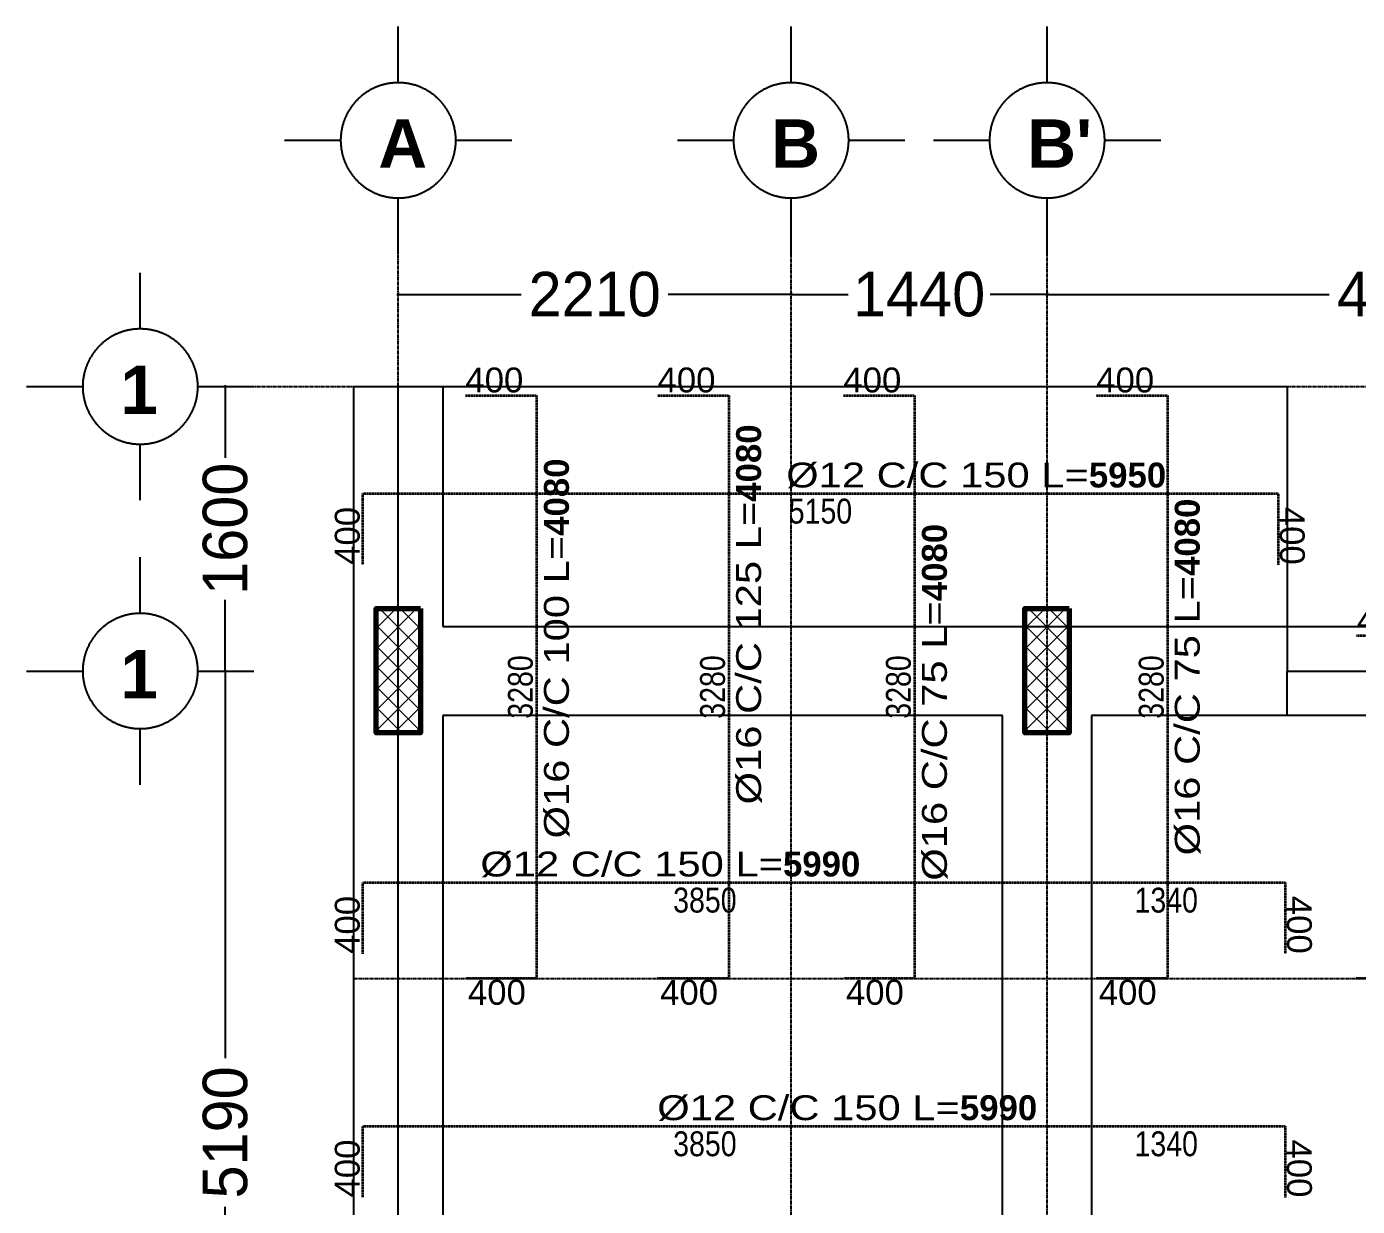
# Model space of a CAD drawing. Header units: millimetres. Extents: x 2103 to 24010, y 2231 to 32064.
# Drawn here: x 2103 to 9589, y 25429 to 32064 of the extents above; entities that cross this region are included whole.
import ezdxf
from ezdxf.enums import TextEntityAlignment as Align

# ---------------------------------------------------------------- set-up
doc = ezdxf.new("R2010")
doc.units = ezdxf.units.MM
for name, pattern in [('CENTER', [2, 1.25, -0.25, 0.25, -0.25]), ('CENTERX2', [4, 2.5, -0.5, 0.5, -0.5]), ('HIDDEN', [0.375, 0.25, -0.125])]:
    doc.linetypes.add(name, pattern=pattern)
for name, color, linetype, lineweight in [('A- Hatch', 8, 'Continuous', 0), ('A-Axis', 250, 'CENTER', 13), ('BAR N', 104, 'HIDDEN', 35), ('DIM2', 8, 'Continuous', 0), ('Structural - Bearing_Pen_No__1', 7, 'Continuous', 13)]:
    doc.layers.add(name, color=color, linetype=linetype, lineweight=lineweight)
for name, color, linetype in [('AXIS', 252, 'CENTER'), ('ConcreteEdges', 3, 'Continuous'), ('DIM', 1, 'Continuous'), ('GRIDLINES', 9, 'Continuous'), ('TEXT', 2, 'Continuous'), ('TREES', 3, 'Continuous')]:
    doc.layers.add(name, color=color, linetype=linetype)
doc.styles.add('GENERATED_STYLE_1', font='')
doc.styles.add('style5', font='')
doc.styles.add('yonas', font='')
doc.styles.get('GENERATED_STYLE_1').set_extended_font_data('Arial', bold=True)
doc.styles.get('style5').set_extended_font_data('Tempus Sans ITC')
doc.styles.get('yonas').set_extended_font_data('Tw Cen MT')
doc.dimstyles.new('detail 20', dxfattribs={"dimtxt": 200, "dimasz": 3, "dimexe": 7, "dimexo": 7, "dimgap": 5, "dimtad": 0, "dimtoh": 1, "dimdec": 0, "dimzin": 0, "dimdsep": 46, "dimtxsty": 'yonas', "dimblk": 'ARCHTICK', "dimcen": 0.03, "dimdle": 7, "dimclrd": 13, "dimclrt": 1, "dimadec": 0, "dimazin": 0, "dimtfac": 1, "dimtdec": 0, "dimtofl": 0, "dimtmove": 0, "dimatfit": 3, "dimldrblk": 'ARCHTICK', "dimfxl": 10, "dimfxlon": 1, "dimtolj": 1, "dimtzin": 0, "dimarcsym": 1})
doc.dimstyles.new('DIM 25. Beam', dxfattribs={"dimtxt": 140, "dimasz": 75, "dimexe": 75, "dimexo": 20, "dimgap": 20, "dimtad": 1, "dimdec": 0, "dimrnd": 10, "dimzin": 0, "dimdsep": 46, "dimtxsty": 'style5', "dimblk": 'OBLIQUE', "dimcen": 0, "dimdle": 75, "dimse1": 1, "dimse2": 1, "dimsd1": 1, "dimsd2": 1, "dimclrd": 1, "dimclre": 1, "dimclrt": 2, "dimadec": 0, "dimazin": 0, "dimtfac": 1, "dimtdec": 0, "dimtix": 1, "dimtmove": 2, "dimatfit": 2, "dimldrblk": 'OPEN', "dimfxl": 75, "dimtolj": 1, "dimtzin": 0, "dimarcsym": 0})

# ---------------------------------------------------------------- blocks, each defined once
blk = doc.blocks.new('_ArchTick')
at = {"color": 0, "linetype": 'ByBlock', "const_width": 0.15}
blk.add_lwpolyline([(-0.5, -0.5), (0.5, 0.5)], dxfattribs=at)
blk = doc.blocks.new('*D490')
at = {"layer": 'Defpoints', "color": 0}
for p in [(4193.3, 30708.2), (6403.3, 30708.2), (6403.3, 30558.2)]:
    blk.add_point(p, dxfattribs=at)
at = {"layer": 'DIM2', "color": 7, "lineweight": -2, "ltscale": 10}
for p, q in [((4186.3, 30558.2), (4884.7, 30558.2)), ((6410.3, 30558.2), (5711.9, 30558.2))]:
    blk.add_line(p, q, dxfattribs=at)
at = {"layer": 'DIM2', "color": 0, "lineweight": -2, "ltscale": 10}
for p, q in [((4193.3, 30568.2), (4193.3, 30551.2)), ((6403.3, 30568.2), (6403.3, 30551.2))]:
    blk.add_line(p, q, dxfattribs=at)
at = {"layer": 'DIM2', "color": 7, "lineweight": -2, "xscale": 3, "yscale": 3, "zscale": 3, "rotation": 180}
blk.add_blockref('_ArchTick', (4193.3, 30558.2), dxfattribs=at)
at = {"layer": 'DIM2', "color": 7, "lineweight": -2, "xscale": 3, "yscale": 3, "zscale": 3}
blk.add_blockref('_ArchTick', (6403.3, 30558.2), dxfattribs=at)
at = {"layer": 'DIM2', "color": 7, "lineweight": 25, "insert": (5298.3, 30558.2), "char_height": 250, "attachment_point": 5, "style": 'yonas'}
blk.add_mtext('\\A1;2210', dxfattribs=at)
blk = doc.blocks.new('*D491')
at = {"layer": 'Defpoints', "color": 0}
for p in [(6403.3, 30708.2), (7843.3, 30708.2), (7843.3, 30558.2)]:
    blk.add_point(p, dxfattribs=at)
at = {"layer": 'DIM2', "color": 7, "lineweight": -2, "ltscale": 10}
for p, q in [((6396.3, 30558.2), (6724.5, 30558.2)), ((7850.3, 30558.2), (7522.1, 30558.2))]:
    blk.add_line(p, q, dxfattribs=at)
at = {"layer": 'DIM2', "color": 0, "lineweight": -2, "ltscale": 10}
for p, q in [((6403.3, 30568.2), (6403.3, 30551.2)), ((7843.3, 30568.2), (7843.3, 30551.2))]:
    blk.add_line(p, q, dxfattribs=at)
at = {"layer": 'DIM2', "color": 7, "lineweight": -2, "xscale": 3, "yscale": 3, "zscale": 3, "rotation": 180}
blk.add_blockref('_ArchTick', (6403.3, 30558.2), dxfattribs=at)
at = {"layer": 'DIM2', "color": 7, "lineweight": -2, "xscale": 3, "yscale": 3, "zscale": 3}
blk.add_blockref('_ArchTick', (7843.3, 30558.2), dxfattribs=at)
at = {"layer": 'DIM2', "color": 7, "lineweight": 25, "insert": (7123.3, 30558.2), "char_height": 250, "attachment_point": 5, "style": 'yonas'}
blk.add_mtext('\\A1;1440', dxfattribs=at)
blk = doc.blocks.new('*D492')
at = {"layer": 'Defpoints', "color": 0}
for p in [(7843.3, 30708.2), (11848.3, 30708.2), (11848.3, 30558.2)]:
    blk.add_point(p, dxfattribs=at)
at = {"layer": 'DIM2', "color": 7, "lineweight": -2, "ltscale": 10}
for p, q in [((7836.3, 30558.2), (9430.6, 30558.2)), ((11855.3, 30558.2), (10261.1, 30558.2))]:
    blk.add_line(p, q, dxfattribs=at)
at = {"layer": 'DIM2', "color": 0, "lineweight": -2, "ltscale": 10}
for p, q in [((7843.3, 30568.2), (7843.3, 30551.2)), ((11848.3, 30568.2), (11848.3, 30551.2))]:
    blk.add_line(p, q, dxfattribs=at)
at = {"layer": 'DIM2', "color": 7, "lineweight": -2, "xscale": 3, "yscale": 3, "zscale": 3, "rotation": 180}
blk.add_blockref('_ArchTick', (7843.3, 30558.2), dxfattribs=at)
at = {"layer": 'DIM2', "color": 7, "lineweight": -2, "xscale": 3, "yscale": 3, "zscale": 3}
blk.add_blockref('_ArchTick', (11848.3, 30558.2), dxfattribs=at)
at = {"layer": 'DIM2', "color": 7, "lineweight": 25, "insert": (9845.8, 30558.2), "char_height": 250, "attachment_point": 5, "style": 'yonas'}
blk.add_mtext('\\A1;4005', dxfattribs=at)
blk = doc.blocks.new('A$C56383B53')
at = {"layer": 'AXIS', "linetype": 'CENTERX2', "ltscale": 300}
for p, q in [((9.94, 42.4), (9.94, 71.61)), ((-20.06, 12.4), (-49.26, 12.4)), ((69.15, 12.4), (39.94, 12.4)), ((9.94, -46.8), (9.94, -17.6))]:
    blk.add_line(p, q, dxfattribs=at)
blk.add_circle((9.94, 12.4), 30, dxfattribs=at)
at = {"layer": 'Structural - Bearing_Pen_No__1', "style": 'GENERATED_STYLE_1'}
blk.add_attdef('5', text='', height=25.2, dxfattribs=at).set_placement((0, -9.47), align=Align.BOTTOM_LEFT)
blk = doc.blocks.new('*D495')
at = {"layer": 'Defpoints', "color": 0}
for p in [(3141.9, 30039.9), (3141.9, 28439.9), (3220.5, 28439.9)]:
    blk.add_point(p, dxfattribs=at)
at = {"layer": 'DIM2', "color": 0, "lineweight": -2, "ltscale": 10}
for p, q in [((3210.5, 30039.9), (3227.5, 30039.9)), ((3210.5, 28439.9), (3227.5, 28439.9))]:
    blk.add_line(p, q, dxfattribs=at)
at = {"layer": 'DIM2', "color": 7, "lineweight": -2, "ltscale": 10}
for p, q in [((3220.5, 30046.9), (3220.5, 29638.7)), ((3220.5, 28432.9), (3220.5, 28841.1))]:
    blk.add_line(p, q, dxfattribs=at)
at = {"layer": 'DIM2', "color": 7, "lineweight": -2, "xscale": 3, "yscale": 3, "zscale": 3}
for p, rotation in [((3220.5, 30039.9), 90), ((3220.5, 28439.9), 270)]:
    blk.add_blockref('_ArchTick', p, dxfattribs=dict(at, rotation=rotation))
at = {"layer": 'DIM2', "color": 7, "lineweight": 25, "insert": (3220.5, 29239.9), "char_height": 250, "attachment_point": 5, "rotation": 90, "style": 'yonas'}
blk.add_mtext('\\A1;1600', dxfattribs=at)
blk = doc.blocks.new('*D496')
at = {"layer": 'Defpoints', "color": 0}
for p in [(3141.9, 28439.9), (3220.5, 23249.9), (3220.5, 23249.9)]:
    blk.add_point(p, dxfattribs=at)
at = {"layer": 'DIM2', "color": 7, "lineweight": -2, "ltscale": 10}
for p, q in [((3220.5, 28446.9), (3220.5, 26262.9)), ((3220.5, 23242.9), (3220.5, 25426.9))]:
    blk.add_line(p, q, dxfattribs=at)
at = {"layer": 'DIM2', "color": 0, "lineweight": -2, "ltscale": 10}
for p, q in [((3210.5, 28439.9), (3227.5, 28439.9)), ((3227.5, 23249.9), (3227.5, 23249.9))]:
    blk.add_line(p, q, dxfattribs=at)
at = {"layer": 'DIM2', "color": 7, "lineweight": -2, "xscale": 3, "yscale": 3, "zscale": 3}
for p, rotation in [((3220.5, 28439.9), 90), ((3220.5, 23249.9), 270)]:
    blk.add_blockref('_ArchTick', p, dxfattribs=dict(at, rotation=rotation))
at = {"layer": 'DIM2', "color": 7, "lineweight": 25, "insert": (3220.5, 25844.9), "char_height": 250, "attachment_point": 5, "rotation": 90, "style": 'yonas'}
blk.add_mtext('\\A1;5190', dxfattribs=at)
blk = doc.blocks.new('*D508')
at = {"layer": 'Defpoints', "color": 0}
for p in [(3993.3, 25879.2), (7843.3, 25879.2), (3993.3, 25690)]:
    blk.add_point(p, dxfattribs=at)
at = {"layer": 'TEXT', "color": 2, "insert": (5918.3, 25780), "char_height": 140, "attachment_point": 5, "style": 'style5'}
blk.add_mtext('\\A1;{\\fTechnic|b0|i0|c2|p2;3850}', dxfattribs=at)
blk = doc.blocks.new('_Oblique')
at = {"color": 0, "linetype": 'ByBlock', "lineweight": -2}
blk.add_line((-0.5, -0.5), (0.5, 0.5), dxfattribs=at)
blk = doc.blocks.new('_OPEN')
at = {"color": 0, "linetype": 'ByBlock'}
for p, q in [((-1, 0.167), (0, 0)), ((0, 0), (-1, -0.167)), ((0, 0), (-1, 0))]:
    blk.add_line(p, q, dxfattribs=at)
blk = doc.blocks.new('*D509')
at = {"layer": 'Defpoints', "color": 0}
for p in [(7843.3, 25879.2), (9183.3, 25879.2), (9183.3, 25690)]:
    blk.add_point(p, dxfattribs=at)
at = {"layer": 'TEXT', "color": 2, "insert": (8513.3, 25780), "char_height": 140, "attachment_point": 5, "style": 'style5'}
blk.add_mtext('\\A1;{\\fTechnic|b0|i0|c2|p2;1340}', dxfattribs=at)
blk = doc.blocks.new('*D510')
at = {"layer": 'Defpoints', "color": 0}
for p in [(3993.3, 25879.2), (3993.3, 25479.2), (3993.3, 25479.2)]:
    blk.add_point(p, dxfattribs=at)
at = {"layer": 'DIM', "color": 2, "insert": (3907.5, 25641.6), "char_height": 140, "attachment_point": 5, "rotation": 90, "style": 'style5'}
blk.add_mtext('\\A1;{\\fArial|b0|i0|c0|p34;400}', dxfattribs=at)
blk = doc.blocks.new('*D511')
at = {"layer": 'Defpoints', "color": 0}
for p in [(9183.3, 25879.2), (9187.3, 25478), (9342.6, 25479.2)]:
    blk.add_point(p, dxfattribs=at)
at = {"layer": 'DIM', "color": 2, "insert": (9261.1, 25642.3), "char_height": 140, "attachment_point": 5, "rotation": 270.45534, "style": 'style5'}
blk.add_mtext('\\A1;{\\fArial|b0|i0|c0|p34;400}', dxfattribs=at)
blk = doc.blocks.new('*D512')
at = {"layer": 'Defpoints', "color": 0}
for p in [(3593.3, 25879.2), (9583.3, 25892.9), (9583.3, 25892.9)]:
    blk.add_point(p, dxfattribs=at)
at = {"layer": 'TEXT', "color": 2, "insert": (6719, 25981.1), "char_height": 140, "attachment_point": 5, "style": 'style5'}
blk.add_mtext('\\A1;{\\fArial|b0|i0|c0|p34;\\W1.2;\\C1;%%C12 C/C 150 L=\\fArial|b1|i0|c0|p34;\\W1;5990}', dxfattribs=at)
blk = doc.blocks.new('*D513')
at = {"layer": 'Defpoints', "color": 0}
for p in [(3993.3, 29437.5), (9143.3, 29437.5), (3993.3, 29248.2)]:
    blk.add_point(p, dxfattribs=at)
at = {"layer": 'TEXT', "color": 2, "insert": (6568.3, 29338.2), "char_height": 140, "attachment_point": 5, "style": 'style5'}
blk.add_mtext('\\A1;{\\fTechnic|b0|i0|c2|p2;5150}', dxfattribs=at)
blk = doc.blocks.new('*D514')
at = {"layer": 'Defpoints', "color": 0}
for p in [(3993.3, 29437.5), (3993.3, 29037.5), (3993.3, 29037.5)]:
    blk.add_point(p, dxfattribs=at)
at = {"layer": 'DIM', "color": 2, "insert": (3907.5, 29199.9), "char_height": 140, "attachment_point": 5, "rotation": 90, "style": 'style5'}
blk.add_mtext('\\A1;{\\fArial|b0|i0|c0|p34;400}', dxfattribs=at)
blk = doc.blocks.new('*D515')
at = {"layer": 'Defpoints', "color": 0}
for p in [(9143.3, 29437.5), (9147.3, 29036.2), (9302.6, 29037.5)]:
    blk.add_point(p, dxfattribs=at)
at = {"layer": 'DIM', "color": 2, "insert": (9221.1, 29200.6), "char_height": 140, "attachment_point": 5, "rotation": 270.45534, "style": 'style5'}
blk.add_mtext('\\A1;{\\fArial|b0|i0|c0|p34;400}', dxfattribs=at)
blk = doc.blocks.new('*D516')
at = {"layer": 'Defpoints', "color": 0}
for p in [(3593.3, 29437.5), (9543.3, 29451.1), (9543.3, 29451.1)]:
    blk.add_point(p, dxfattribs=at)
at = {"layer": 'TEXT', "color": 2, "insert": (7444.4, 29539.4), "char_height": 140, "attachment_point": 5, "style": 'style5'}
blk.add_mtext('\\A1;{\\fArial|b0|i0|c0|p34;\\W1.2;\\C1;%%C12 C/C 150 L=\\fArial|b1|i0|c0|p34;\\W1;5950}', dxfattribs=at)
blk = doc.blocks.new('*D592')
at = {"layer": 'Defpoints', "color": 0}
for p in [(9581.6, 28639.9), (9986.6, 28639.9), (9581.6, 28389.9)]:
    blk.add_point(p, dxfattribs=at)
at = {"layer": 'DIM', "color": 2, "insert": (9749, 28725.7), "char_height": 140, "attachment_point": 5, "style": 'style5'}
blk.add_mtext('\\A1;{\\fArial|b0|i0|c0|p34;400}', dxfattribs=at)
blk = doc.blocks.new('*D595')
at = {"layer": 'Defpoints', "color": 0}
for p in [(8519.9, 29989.9), (8519.9, 26709.9), (8519.9, 26709.9)]:
    blk.add_point(p, dxfattribs=at)
at = {"layer": 'TEXT', "color": 2, "insert": (8429.9, 28349.9), "char_height": 140, "attachment_point": 5, "rotation": 90, "style": 'style5'}
blk.add_mtext('\\A1;{\\fTechnic|b0|i0|c2|p2;3280}', dxfattribs=at)
blk = doc.blocks.new('*D596')
at = {"layer": 'Defpoints', "color": 0}
for p in [(8119.9, 29989.9), (8119.9, 29989.9), (8519.9, 29989.9)]:
    blk.add_point(p, dxfattribs=at)
at = {"layer": 'DIM', "color": 2, "insert": (8282.3, 30075.7), "char_height": 140, "attachment_point": 5, "style": 'style5'}
blk.add_mtext('\\A1;{\\fArial|b0|i0|c0|p34;400}', dxfattribs=at)
blk = doc.blocks.new('*D597')
at = {"layer": 'Defpoints', "color": 0}
for p in [(8132.3, 26705.9), (8533.6, 26709.9), (8133.6, 26550.6)]:
    blk.add_point(p, dxfattribs=at)
at = {"layer": 'DIM', "color": 2, "insert": (8296.7, 26632), "char_height": 140, "attachment_point": 5, "rotation": 0.45534, "style": 'style5'}
blk.add_mtext('\\A1;{\\fArial|b0|i0|c0|p34;400}', dxfattribs=at)
blk = doc.blocks.new('*D598')
at = {"layer": 'Defpoints', "color": 0}
for p in [(8532.3, 30389.9), (8532.3, 26309.9), (8532.3, 26309.9)]:
    blk.add_point(p, dxfattribs=at)
at = {"layer": 'TEXT', "color": 2, "insert": (8634.3, 28406.1), "char_height": 140, "attachment_point": 5, "rotation": 90, "style": 'style5'}
blk.add_mtext('\\A1;{\\fArial|b0|i0|c0|p34;\\W1.2;\\C1;%%C16 C/C 75 L=\\fArial|b1|i0|c0|p34;\\W1;4080}', dxfattribs=at)
blk = doc.blocks.new('*D857')
at = {"layer": 'Defpoints', "color": 0}
for p in [(3993.3, 27249.6), (7843.3, 27249.6), (3993.3, 27060.4)]:
    blk.add_point(p, dxfattribs=at)
at = {"layer": 'TEXT', "color": 2, "insert": (5918.3, 27150.4), "char_height": 140, "attachment_point": 5, "style": 'style5'}
blk.add_mtext('\\A1;{\\fTechnic|b0|i0|c2|p2;3850}', dxfattribs=at)
blk = doc.blocks.new('*D858')
at = {"layer": 'Defpoints', "color": 0}
for p in [(7843.3, 27249.6), (9183.3, 27249.6), (9183.3, 27060.4)]:
    blk.add_point(p, dxfattribs=at)
at = {"layer": 'TEXT', "color": 2, "insert": (8513.3, 27150.4), "char_height": 140, "attachment_point": 5, "style": 'style5'}
blk.add_mtext('\\A1;{\\fTechnic|b0|i0|c2|p2;1340}', dxfattribs=at)
blk = doc.blocks.new('*D859')
at = {"layer": 'Defpoints', "color": 0}
for p in [(3993.3, 27249.6), (3993.3, 26849.6), (3993.3, 26849.6)]:
    blk.add_point(p, dxfattribs=at)
at = {"layer": 'DIM', "color": 2, "insert": (3907.5, 27012), "char_height": 140, "attachment_point": 5, "rotation": 90, "style": 'style5'}
blk.add_mtext('\\A1;{\\fArial|b0|i0|c0|p34;400}', dxfattribs=at)
blk = doc.blocks.new('*D860')
at = {"layer": 'Defpoints', "color": 0}
for p in [(9183.3, 27249.6), (9187.3, 26848.4), (9342.6, 26849.6)]:
    blk.add_point(p, dxfattribs=at)
at = {"layer": 'DIM', "color": 2, "insert": (9261.1, 27012.7), "char_height": 140, "attachment_point": 5, "rotation": 270.45534, "style": 'style5'}
blk.add_mtext('\\A1;{\\fArial|b0|i0|c0|p34;400}', dxfattribs=at)
blk = doc.blocks.new('*D861')
at = {"layer": 'Defpoints', "color": 0}
for p in [(3593.3, 27249.6), (9583.3, 27263.3), (9583.3, 27263.3)]:
    blk.add_point(p, dxfattribs=at)
at = {"layer": 'TEXT', "color": 2, "insert": (5723.9, 27351.6), "char_height": 140, "attachment_point": 5, "style": 'style5'}
blk.add_mtext('\\A1;{\\fArial|b0|i0|c0|p34;\\W1.2;\\C1;%%C12 C/C 150 L=\\fArial|b1|i0|c0|p34;\\W1;5990}', dxfattribs=at)
blk = doc.blocks.new('*D876')
at = {"layer": 'Defpoints', "color": 0}
for p in [(7097.7, 29989.9), (7097.7, 26709.9), (7097.7, 26709.9)]:
    blk.add_point(p, dxfattribs=at)
at = {"layer": 'TEXT', "color": 2, "insert": (7007.7, 28349.9), "char_height": 140, "attachment_point": 5, "rotation": 90, "style": 'style5'}
blk.add_mtext('\\A1;{\\fTechnic|b0|i0|c2|p2;3280}', dxfattribs=at)
blk = doc.blocks.new('*D877')
at = {"layer": 'Defpoints', "color": 0}
for p in [(6697.7, 29989.9), (6697.7, 29989.9), (7097.7, 29989.9)]:
    blk.add_point(p, dxfattribs=at)
at = {"layer": 'DIM', "color": 2, "insert": (6860.1, 30075.7), "char_height": 140, "attachment_point": 5, "style": 'style5'}
blk.add_mtext('\\A1;{\\fArial|b0|i0|c0|p34;400}', dxfattribs=at)
blk = doc.blocks.new('*D878')
at = {"layer": 'Defpoints', "color": 0}
for p in [(6710.1, 26705.9), (7111.4, 26709.9), (6711.4, 26550.6)]:
    blk.add_point(p, dxfattribs=at)
at = {"layer": 'DIM', "color": 2, "insert": (6874.5, 26632), "char_height": 140, "attachment_point": 5, "rotation": 0.45534, "style": 'style5'}
blk.add_mtext('\\A1;{\\fArial|b0|i0|c0|p34;400}', dxfattribs=at)
blk = doc.blocks.new('*D879')
at = {"layer": 'Defpoints', "color": 0}
for p in [(7110.1, 30389.9), (7110.1, 26309.9), (7110.1, 26309.9)]:
    blk.add_point(p, dxfattribs=at)
at = {"layer": 'TEXT', "color": 2, "insert": (7212.1, 28264), "char_height": 140, "attachment_point": 5, "rotation": 90, "style": 'style5'}
blk.add_mtext('\\A1;{\\fArial|b0|i0|c0|p34;\\W1.2;\\C1;%%C16 C/C 75 L=\\fArial|b1|i0|c0|p34;\\W1;4080}', dxfattribs=at)
blk = doc.blocks.new('*D884')
at = {"layer": 'Defpoints', "color": 0}
for p in [(4971.4, 29989.9), (4971.4, 26709.9), (4971.4, 26709.9)]:
    blk.add_point(p, dxfattribs=at)
at = {"layer": 'TEXT', "color": 2, "insert": (4881.4, 28349.9), "char_height": 140, "attachment_point": 5, "rotation": 90, "style": 'style5'}
blk.add_mtext('\\A1;{\\fTechnic|b0|i0|c2|p2;3280}', dxfattribs=at)
blk = doc.blocks.new('*D885')
at = {"layer": 'Defpoints', "color": 0}
for p in [(4571.4, 29989.9), (4571.4, 29989.9), (4971.4, 29989.9)]:
    blk.add_point(p, dxfattribs=at)
at = {"layer": 'DIM', "color": 2, "insert": (4733.9, 30075.7), "char_height": 140, "attachment_point": 5, "style": 'style5'}
blk.add_mtext('\\A1;{\\fArial|b0|i0|c0|p34;400}', dxfattribs=at)
blk = doc.blocks.new('*D886')
at = {"layer": 'Defpoints', "color": 0}
for p in [(4583.9, 26705.9), (4985.1, 26709.9), (4585.1, 26550.6)]:
    blk.add_point(p, dxfattribs=at)
at = {"layer": 'DIM', "color": 2, "insert": (4748.2, 26632), "char_height": 140, "attachment_point": 5, "rotation": 0.45534, "style": 'style5'}
blk.add_mtext('\\A1;{\\fArial|b0|i0|c0|p34;400}', dxfattribs=at)
blk = doc.blocks.new('*D887')
at = {"layer": 'Defpoints', "color": 0}
for p in [(4983.9, 30389.9), (4983.9, 26309.9), (4983.9, 26309.9)]:
    blk.add_point(p, dxfattribs=at)
at = {"layer": 'TEXT', "color": 2, "insert": (5085.9, 28566.6), "char_height": 140, "attachment_point": 5, "rotation": 90, "style": 'style5'}
blk.add_mtext('\\A1;{\\fArial|b0|i0|c0|p34;\\W1.2;\\C1;%%C16 C/C 100 L=\\fArial|b1|i0|c0|p34;\\W1;4080}', dxfattribs=at)
blk = doc.blocks.new('*D888')
at = {"layer": 'Defpoints', "color": 0}
for p in [(6052.3, 29989.9), (6052.3, 26709.9), (6052.3, 26709.9)]:
    blk.add_point(p, dxfattribs=at)
at = {"layer": 'TEXT', "color": 2, "insert": (5962.3, 28349.9), "char_height": 140, "attachment_point": 5, "rotation": 90, "style": 'style5'}
blk.add_mtext('\\A1;{\\fTechnic|b0|i0|c2|p2;3280}', dxfattribs=at)
blk = doc.blocks.new('*D889')
at = {"layer": 'Defpoints', "color": 0}
for p in [(5652.3, 29989.9), (5652.3, 29989.9), (6052.3, 29989.9)]:
    blk.add_point(p, dxfattribs=at)
at = {"layer": 'DIM', "color": 2, "insert": (5814.7, 30075.7), "char_height": 140, "attachment_point": 5, "style": 'style5'}
blk.add_mtext('\\A1;{\\fArial|b0|i0|c0|p34;400}', dxfattribs=at)
blk = doc.blocks.new('*D890')
at = {"layer": 'Defpoints', "color": 0}
for p in [(5664.7, 26705.9), (6066, 26709.9), (5666, 26550.6)]:
    blk.add_point(p, dxfattribs=at)
at = {"layer": 'DIM', "color": 2, "insert": (5829.1, 26632), "char_height": 140, "attachment_point": 5, "rotation": 0.45534, "style": 'style5'}
blk.add_mtext('\\A1;{\\fArial|b0|i0|c0|p34;400}', dxfattribs=at)
blk = doc.blocks.new('*D891')
at = {"layer": 'Defpoints', "color": 0}
for p in [(6064.7, 30389.9), (6064.7, 26309.9), (6064.7, 26309.9)]:
    blk.add_point(p, dxfattribs=at)
at = {"layer": 'TEXT', "color": 2, "insert": (6166.7, 28758.3), "char_height": 140, "attachment_point": 5, "rotation": 90, "style": 'style5'}
blk.add_mtext('\\A1;{\\fArial|b0|i0|c0|p34;\\W1.2;\\C1;%%C16 C/C 125 L=\\fArial|b1|i0|c0|p34;\\W1;4080}', dxfattribs=at)

msp = doc.modelspace()

# ---------------------------------------------------------------- hatches: boundary and pattern name
at = {"layer": 'A- Hatch'}
h = msp.add_hatch(dxfattribs=at)
h.set_pattern_fill('ANSI37', color=256, scale=650, angle=270, style=0)
h.set_pattern_definition([(315, (508854.58, 634695.68), (57.452426, 57.452426), []), (45, (508854.58, 634695.68), (-57.452426, 57.452426), [])])
h.paths.add_polyline_path([(4318.3, 28791.7), (4318.3, 28091.7), (4068.3, 28091.7), (4068.3, 28791.7)])
h = msp.add_hatch(dxfattribs=at)
h.set_pattern_fill('ANSI37', color=256, scale=650, angle=270, style=0)
h.set_pattern_definition([(315, (512504.58, 634695.68), (57.452426, 57.452426), []), (45, (512504.58, 634695.68), (-57.452426, 57.452426), [])])
h.paths.add_polyline_path([(7968.3, 28791.7), (7968.3, 28091.7), (7718.3, 28091.7), (7718.3, 28791.7)])

# ---------------------------------------------------------------- linework, layer by layer
at = {"layer": 'BAR N', "color": 43, "ltscale": 0.3}
for points in [[(4571.4, 29989.9), (4971.4, 29989.9), (4971.4, 26709.9), (4571.4, 26709.9)], [(5652.3, 29989.9), (6052.3, 29989.9), (6052.3, 26709.9), (5652.3, 26709.9)], [(6697.7, 29989.9), (7097.7, 29989.9), (7097.7, 26709.9), (6697.7, 26709.9)], [(8119.9, 29989.9), (8519.9, 29989.9), (8519.9, 26709.9), (8119.9, 26709.9)], [(3993.3, 29037.5), (3993.3, 29437.5), (9143.3, 29437.5), (9143.3, 29037.5)], [(9581.6, 28639.9), (9986.6, 28639.9), (9986.6, 26709.9), (9581.6, 26709.9)], [(3993.3, 26849.6), (3993.3, 27249.6), (9183.3, 27249.6), (9183.3, 26849.6)], [(3993.3, 25479.2), (3993.3, 25879.2), (9183.3, 25879.2), (9183.3, 25479.2)]]:
    msp.add_lwpolyline(points, dxfattribs=at)
at = {"layer": 'ConcreteEdges', "color": 3, "linetype": 'Continuous'}
for p, q in [((3943.3, 22999.9), (3943.3, 30039.9)), ((3943.3, 28689.9), (3943.3, 30039.9)), ((3943.3, 30039.9), (4193.3, 30039.9)), ((3943.3, 30039.9), (4193.3, 30039.9)), ((4193.3, 22232.8), (4193.3, 30039.9)), ((4193.3, 30039.9), (9193.3, 30039.9)), ((4443.3, 30039.9), (4443.3, 28689.9)), ((9193.3, 30039.9), (9193.3, 28439.9)), ((4443.3, 28689.9), (7593.3, 28689.9)), ((7593.3, 28689.9), (7843.3, 28689.9)), ((7843.3, 28689.9), (9193.3, 28689.9)), ((9193.3, 28689.9), (11598.3, 28689.9)), ((9193.3, 28689.9), (11598.3, 28689.9)), ((9193.3, 28439.9), (23448.3, 28439.9)), ((9193.3, 28189.9), (9193.3, 28439.9)), ((3943.3, 23499.9), (3943.3, 28189.9)), ((4443.3, 28189.9), (4443.3, 23499.9)), ((7593.3, 28189.9), (4443.3, 28189.9)), ((7593.3, 23499.9), (7593.3, 28189.9)), ((8093.3, 28189.9), (8093.3, 23499.9)), ((9193.3, 28189.9), (8093.3, 28189.9)), ((11598.3, 28189.9), (9193.3, 28189.9))]:
    msp.add_line(p, q, dxfattribs=at)
at = {"layer": 'GRIDLINES', "color": 9, "linetype": 'CENTER'}
for p, q in [((4193.3, 21227.7), (4193.3, 30785.2)), ((6403.3, 3603.1), (6403.3, 30785.2)), ((7843.3, 22370.7), (7843.3, 30785.2)), ((3381.8, 30039.9), (23785.5, 30039.9))]:
    msp.add_line(p, q, dxfattribs=at)
at = {"layer": 'GRIDLINES', "color": 152, "linetype": 'CENTER', "true_color": 0x2776bb}
msp.add_line((3943.3, 26709.9), (23448.3, 26709.9), dxfattribs=at)
at = {"layer": 'GRIDLINES', "color": 9, "linetype": 'CENTER'}
msp.add_lwpolyline([(24004.2, 27331.6, 1, 1, 0), (11867.2, 28439.9, 0, 0, 0), (3381.8, 28439.9, 0, 0, 0)], format="xyseb", dxfattribs=at)
at = {"layer": 'TREES', "color": 3, "lineweight": 70}
for points in [[(4318.3, 28791.7), (4318.3, 28091.7), (4068.3, 28091.7), (4068.3, 28791.7)], [(7968.3, 28791.7), (7968.3, 28091.7), (7718.3, 28091.7), (7718.3, 28791.7)]]:
    msp.add_lwpolyline(points, close=True, dxfattribs=at)

# ---------------------------------------------------------------- block references
at = {"layer": 'A-Axis'}
ref = msp.add_blockref('A$C56383B53', (4300.7, 31290.7), dxfattribs=dict(at, xscale=-10.7999999995809, yscale=10.80000000016298, zscale=10.8))
ref.add_attrib('5', 'A', dxfattribs={"layer": 'Structural - Bearing_Pen_No__1', "height": 272.2, "style": 'GENERATED_STYLE_1'}).set_placement((4081.4, 31188.4), align=Align.BOTTOM_LEFT)
ref = msp.add_blockref('A$C56383B53', (6510.7, 31290.7), dxfattribs=dict(at, xscale=-10.7999999995809, yscale=10.80000000016298, zscale=10.8))
ref.add_attrib('5', 'B', dxfattribs={"layer": 'Structural - Bearing_Pen_No__1', "height": 272.2, "style": 'GENERATED_STYLE_1'}).set_placement((6291.4, 31188.4), align=Align.BOTTOM_LEFT)
ref = msp.add_blockref('A$C56383B53', (7950.7, 31290.7), dxfattribs=dict(at, xscale=-10.7999999995809, yscale=10.80000000016298, zscale=10.8))
ref.add_attrib('5', "B'", dxfattribs={"layer": 'Structural - Bearing_Pen_No__1', "height": 272.16, "style": 'GENERATED_STYLE_1'}).set_placement((7731.4, 31188.4), align=Align.BOTTOM_LEFT)
ref = msp.add_blockref('A$C56383B53', (2849.7, 29905.9), dxfattribs=dict(at, xscale=-10.7999999995809, yscale=10.80000000016298, zscale=10.8))
ref.add_attrib('5', '1', dxfattribs={"layer": 'Structural - Bearing_Pen_No__1', "height": 272.2, "style": 'GENERATED_STYLE_1'}).set_placement((2630.4, 29803.7), align=Align.BOTTOM_LEFT)
ref = msp.add_blockref('A$C56383B53', (2849.7, 28305.9), dxfattribs=dict(at, xscale=-10.7999999995809, yscale=10.80000000016298, zscale=10.8))
ref.add_attrib('5', '1', dxfattribs={"layer": 'Structural - Bearing_Pen_No__1', "height": 272.2, "style": 'GENERATED_STYLE_1'}).set_placement((2630.4, 28203.7), align=Align.BOTTOM_LEFT)

# ---------------------------------------------------------------- dimensions: what is measured, and where the dimension line sits
at = {"layer": 'DIM', "linetype": 'CENTER', "ltscale": 2}
for base, p1, p2, picture, middle in [((4571.4, 29989.9), (4971.4, 29989.9), (4571.4, 29989.9), '*D885', (4733.9, 30075.7)), ((5652.3, 29989.9), (6052.3, 29989.9), (5652.3, 29989.9), '*D889', (5814.7, 30075.7)), ((6697.7, 29989.9), (7097.7, 29989.9), (6697.7, 29989.9), '*D877', (6860.1, 30075.7)), ((8119.9, 29989.9), (8519.9, 29989.9), (8119.9, 29989.9), '*D596', (8282.3, 30075.7)), ((9581.6, 28639.9), (9986.6, 28639.9), (9581.6, 28389.9), '*D592', (9749, 28725.7))]:
    dim = msp.add_linear_dim(base=base, p1=p1, p2=p2, text='{\\fArial|b0|i0|c0|p34;<>}', dimstyle='DIM 25. Beam', dxfattribs=at)
    dim.commit()
    dim.dimension.update_dxf_attribs({"geometry": picture, "text_midpoint": middle, "dimtype": 160})
for base, p1, p2, angle, picture, middle in [((3993.3, 29037.5), (3993.3, 29437.5), (3993.3, 29037.5), 90, '*D514', (3907.5, 29199.9)), ((9147.3, 29036.2), (9143.3, 29437.5), (9302.6, 29037.5), 90.45534, '*D515', (9221.1, 29200.6)), ((3993.3, 26849.6), (3993.3, 27249.6), (3993.3, 26849.6), 90, '*D859', (3907.5, 27012)), ((9187.3, 26848.4), (9183.3, 27249.6), (9342.6, 26849.6), 90.45534, '*D860', (9261.1, 27012.7)), ((4583.9, 26705.9), (4985.1, 26709.9), (4585.1, 26550.6), 0.45534, '*D886', (4748.2, 26632)), ((5664.7, 26705.9), (6066, 26709.9), (5666, 26550.6), 0.45534, '*D890', (5829.1, 26632)), ((6710.1, 26705.9), (7111.4, 26709.9), (6711.4, 26550.6), 0.45534, '*D878', (6874.5, 26632)), ((8132.3, 26705.9), (8533.6, 26709.9), (8133.6, 26550.6), 0.45534, '*D597', (8296.7, 26632)), ((3993.3, 25479.2), (3993.3, 25879.2), (3993.3, 25479.2), 90, '*D510', (3907.5, 25641.6)), ((9187.3, 25478), (9183.3, 25879.2), (9342.6, 25479.2), 90.45534, '*D511', (9261.1, 25642.3))]:
    dim = msp.add_linear_dim(base=base, p1=p1, p2=p2, angle=angle, text='{\\fArial|b0|i0|c0|p34;<>}', dimstyle='DIM 25. Beam', dxfattribs=at)
    dim.commit()
    dim.dimension.update_dxf_attribs({"geometry": picture, "text_midpoint": middle, "dimtype": 160})
at = {"layer": 'DIM2', "color": 7, "lineweight": 25, "ltscale": 10}
for base, p1, p2, picture, middle in [((6403.3, 30558.2), (4193.3, 30708.2), (6403.3, 30708.2), '*D490', (5298.3, 30558.2)), ((7843.3, 30558.2), (6403.3, 30708.2), (7843.3, 30708.2), '*D491', (7123.3, 30558.2)), ((11848.3, 30558.2), (7843.3, 30708.2), (11848.3, 30708.2), '*D492', (9845.8, 30558.2))]:
    dim = msp.add_linear_dim(base=base, p1=p1, p2=p2, dimstyle='detail 20', override={"dimtxt": 250, "dimclrd": 7, "dimclrt": 7, "dimtmove": 1}, dxfattribs=at)
    dim.commit()
    dim.dimension.update_dxf_attribs({"geometry": picture, "text_midpoint": middle})
for base, p1, p2, picture, middle in [((3220.5, 28439.9), (3141.9, 30039.9), (3141.9, 28439.9), '*D495', (3220.5, 29239.9)), ((3220.5, 23249.9), (3141.9, 28439.9), (3220.5, 23249.9), '*D496', (3220.5, 25844.9))]:
    dim = msp.add_linear_dim(base=base, p1=p1, p2=p2, angle=90, dimstyle='detail 20', override={"dimtxt": 250, "dimclrd": 7, "dimclrt": 7, "dimtmove": 1}, dxfattribs=at)
    dim.commit()
    dim.dimension.update_dxf_attribs({"geometry": picture, "text_midpoint": middle})
at = {"layer": 'TEXT'}
for base, p1, p2, text, picture, middle in [((4983.9, 26309.9), (4983.9, 30389.9), (4983.9, 26309.9), '{\\fArial|b0|i0|c0|p34;\\W1.2;\\C1;%%C16 C/C 100 L=\\fArial|b1|i0|c0|p34;\\W1;<>}', '*D887', (5085.9, 28566.6)), ((6064.7, 26309.9), (6064.7, 30389.9), (6064.7, 26309.9), '{\\fArial|b0|i0|c0|p34;\\W1.2;\\C1;%%C16 C/C 125 L=\\fArial|b1|i0|c0|p34;\\W1;<>}', '*D891', (6166.7, 28758.3)), ((7110.1, 26309.9), (7110.1, 30389.9), (7110.1, 26309.9), '{\\fArial|b0|i0|c0|p34;\\W1.2;\\C1;%%C16 C/C 75 L=\\fArial|b1|i0|c0|p34;\\W1;<>}', '*D879', (7212.1, 28264)), ((8532.3, 26309.9), (8532.3, 30389.9), (8532.3, 26309.9), '{\\fArial|b0|i0|c0|p34;\\W1.2;\\C1;%%C16 C/C 75 L=\\fArial|b1|i0|c0|p34;\\W1;<>}', '*D598', (8634.3, 28406.1))]:
    dim = msp.add_linear_dim(base=base, p1=p1, p2=p2, angle=270, text=text, dimstyle='DIM 25. Beam', dxfattribs=at)
    dim.commit()
    dim.dimension.update_dxf_attribs({"geometry": picture, "text_midpoint": middle, "dimtype": 160})
for base, p1, p2, picture, middle in [((9543.3, 29451.1), (3593.3, 29437.5), (9543.3, 29451.1), '*D516', (7444.4, 29539.4)), ((9583.3, 27263.3), (3593.3, 27249.6), (9583.3, 27263.3), '*D861', (5723.9, 27351.6)), ((9583.3, 25892.9), (3593.3, 25879.2), (9583.3, 25892.9), '*D512', (6719, 25981.1))]:
    dim = msp.add_linear_dim(base=base, p1=p1, p2=p2, text='{\\fArial|b0|i0|c0|p34;\\W1.2;\\C1;%%C12 C/C 150 L=\\fArial|b1|i0|c0|p34;\\W1;<>}', dimstyle='DIM 25. Beam', dxfattribs=at)
    dim.commit()
    dim.dimension.update_dxf_attribs({"geometry": picture, "text_midpoint": middle, "dimtype": 160})
for base, p1, p2, picture, middle in [((4971.4, 26709.9), (4971.4, 29989.9), (4971.4, 26709.9), '*D884', (4881.4, 28349.9)), ((6052.3, 26709.9), (6052.3, 29989.9), (6052.3, 26709.9), '*D888', (5962.3, 28349.9)), ((7097.7, 26709.9), (7097.7, 29989.9), (7097.7, 26709.9), '*D876', (7007.7, 28349.9)), ((8519.9, 26709.9), (8519.9, 29989.9), (8519.9, 26709.9), '*D595', (8429.9, 28349.9))]:
    dim = msp.add_linear_dim(base=base, p1=p1, p2=p2, angle=90, text='{\\fTechnic|b0|i0|c2|p2;<>}', dimstyle='DIM 25. Beam', dxfattribs=at)
    dim.commit()
    dim.dimension.update_dxf_attribs({"geometry": picture, "text_midpoint": middle})
for base, p1, p2, picture, middle in [((3993.3, 29248.2), (9143.3, 29437.5), (3993.3, 29437.5), '*D513', (6568.3, 29338.2)), ((3993.3, 27060.4), (7843.3, 27249.6), (3993.3, 27249.6), '*D857', (5918.3, 27150.4)), ((3993.3, 25690), (7843.3, 25879.2), (3993.3, 25879.2), '*D508', (5918.3, 25780))]:
    dim = msp.add_linear_dim(base=base, p1=p1, p2=p2, text='{\\fTechnic|b0|i0|c2|p2;<>}', dimstyle='DIM 25. Beam', override={"dimtxsty": 'style5', "dimldrblk": 'OPEN'}, dxfattribs=at)
    dim.commit()
    dim.dimension.update_dxf_attribs({"geometry": picture, "text_midpoint": middle})
for base, p1, p2, picture, middle in [((9183.3, 27060.4), (7843.3, 27249.6), (9183.3, 27249.6), '*D858', (8513.3, 27150.4)), ((9183.3, 25690), (7843.3, 25879.2), (9183.3, 25879.2), '*D509', (8513.3, 25780))]:
    dim = msp.add_linear_dim(base=base, p1=p1, p2=p2, angle=180, text='{\\fTechnic|b0|i0|c2|p2;<>}', dimstyle='DIM 25. Beam', override={"dimtxsty": 'style5', "dimldrblk": 'OPEN'}, dxfattribs=at)
    dim.commit()
    dim.dimension.update_dxf_attribs({"geometry": picture, "text_midpoint": middle})

doc.saveas('drawing.dxf')
